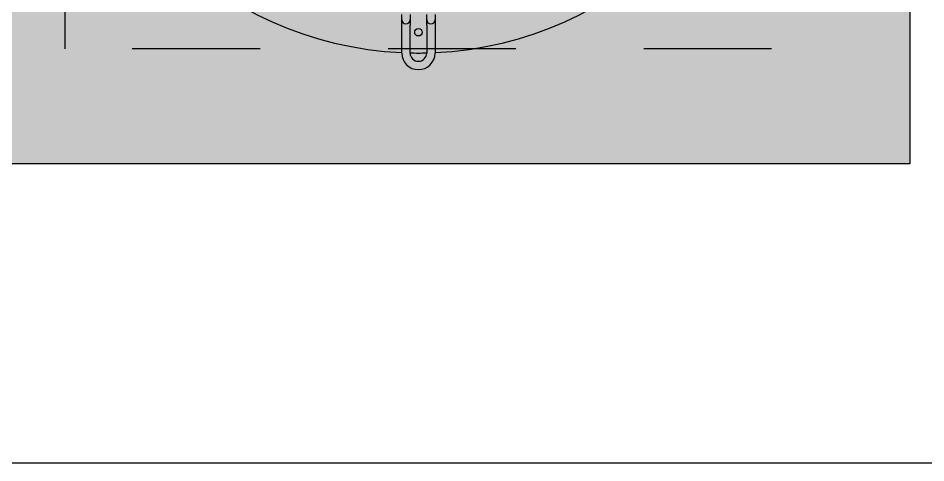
# Model space of a CAD drawing. Header units: metres. Extents: x -11 to 85, y -301 to 135.
# Drawn here: x 66.801 to 67.511, y -176.342 to -175.994 of the extents above; entities that cross this region are included whole.
import ezdxf

# ---------------------------------------------------------------- set-up
doc = ezdxf.new("R2010")
doc.units = ezdxf.units.M
doc.header["$LTSCALE"] = 0.036
doc.linetypes.add('HIDDEN', pattern=[0.375, 0.25, -0.125])
for name, color, linetype in [('elec psiktis', 170, 'Continuous'), ('elec psiktis exartimata', 170, 'Continuous'), ('fan klimatismos hatch', 21, 'Continuous'), ('mihanologika text', 20, 'Continuous')]:
    doc.layers.add(name, color=color, linetype=linetype)

# ---------------------------------------------------------------- blocks, each defined once
blk = doc.blocks.new('elec psiktis')
at = {"layer": 'fan klimatismos hatch'}
blk.add_hatch(color=256, dxfattribs=at).paths.add_polyline_path([(-3.6049, 2.2384), (-4.7844, 2.2384), (-4.7844, -0.0146), (-3.6049, -0.0146)])
at = {"layer": 'elec psiktis'}
for p, q in [((-4.7844, -0.0146), (-4.7844, 2.2384)), ((-4.7844, 2.2384), (-0.0064, 2.2384))]:
    blk.add_line(p, q, dxfattribs=at)
at = {"layer": 'elec psiktis exartimata', "linetype": 'HIDDEN'}
for p, q in [((-4.6182, 1.2502), (-4.6182, 2.1002)), ((-4.6182, 2.1002), (-3.7682, 2.1002)), ((-3.7682, 2.1002), (-3.7682, 1.2502))]:
    blk.add_line(p, q, dxfattribs=at)
at = {"layer": 'elec psiktis exartimata'}
for p, q in [((-4.2132, 2.0717), (-4.2132, 2.1052)), ((-4.2032, 2.0717), (-4.2032, 2.1052)), ((-4.1832, 2.1052), (-4.1832, 2.0717)), ((-4.1732, 2.1052), (-4.1732, 2.0717)), ((-4.2132, 2.0652), (-4.2132, 2.0717)), ((-4.2132, 2.0587), (-4.2132, 2.0652)), ((-4.2032, 2.0717), (-4.2032, 2.0652)), ((-4.2032, 2.0652), (-4.2032, 2.0587)), ((-4.1832, 2.0652), (-4.1832, 2.0717)), ((-4.1832, 2.0587), (-4.1832, 2.0652)), ((-4.1732, 2.0717), (-4.1732, 2.0652)), ((-4.1732, 2.0652), (-4.1732, 2.0587))]:
    blk.add_line(p, q, dxfattribs=at)
blk.add_circle((-4.1932, 2.0802), 0.0045, dxfattribs=at)
for centre, radius, start, end in [((-4.1932, 2.1052), 0.02, 0, 180), ((-4.1932, 2.1052), 0.01, 0, 180), ((-4.1932, 1.6752), 0.43, 92.6659, 177.3341), ((-4.1932, 1.6752), 0.43, 88.6674, 91.3326), ((-4.1932, 1.6752), 0.43, 2.6659, 87.3341), ((-4.2082, 2.0652), 0.005, 0, 180), ((-4.1782, 2.0652), 0.005, 0, 180)]:
    blk.add_arc(centre, radius, start, end, dxfattribs=at)

msp = doc.modelspace()

# ---------------------------------------------------------------- linework, layer by layer
at = {"layer": 'mihanologika text'}
msp.add_line((64.14587, -176.3416), (72.55668, -176.3416), dxfattribs=at)

# ---------------------------------------------------------------- block references
at = {"layer": 'elec psiktis', "linetype": 'Continuous', "xscale": 0.6500000000014552, "yscale": 0.6500000000014552, "zscale": 0.65, "rotation": 180}
msp.add_blockref('elec psiktis', (64.38892, -174.65282), dxfattribs=at)

doc.saveas('drawing.dxf')
